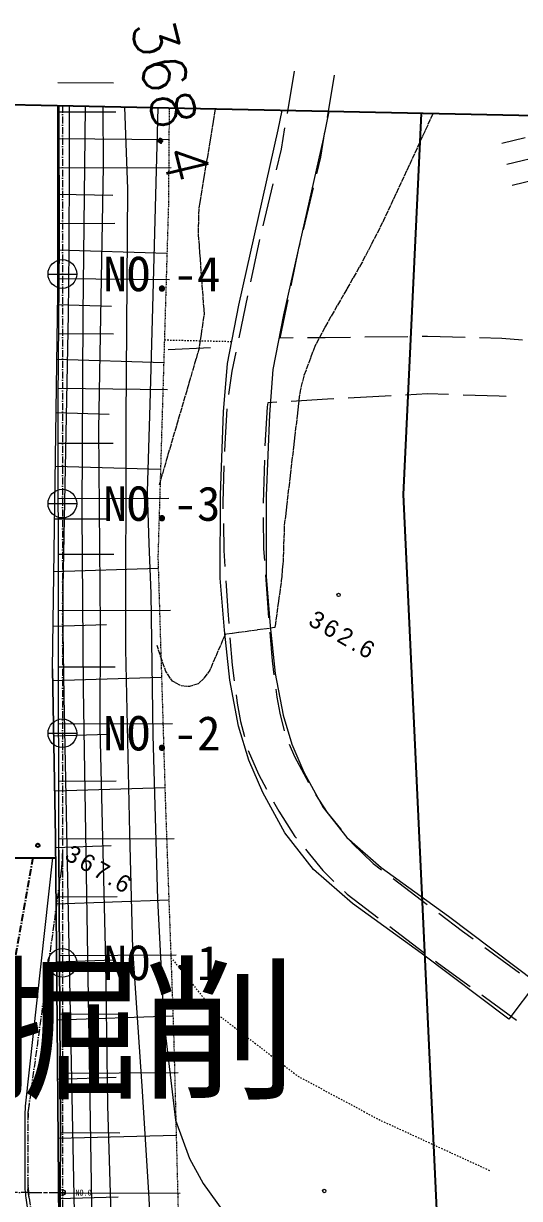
# Model space of a CAD drawing. Header units: millimetres. Extents: x 604133 to 1296463, y 247237 to 595748.
# Drawn here: x 1144360 to 1187629, y 445357 to 547699 of the extents above; entities that cross this region are included whole.
import ezdxf
from ezdxf.enums import TextEntityAlignment as Align

# ---------------------------------------------------------------- set-up
doc = ezdxf.new("R2010")
doc.units = ezdxf.units.MM
doc.header["$LTSCALE"] = 100
for name, pattern in [('561019', [1, 0.5, -0.5]), ('56201', [2.5, 1.25, -1.25]), ('57103', [5.5, 5, -0.5]), ('CENTER', [2, 1.25, -0.25, 0.25, -0.25]), ('SXF_一点短鎖線', [9.25, 6, -1.5, 0.25, -1.5]), ('SXF_一点鎖線', [18.5, 12, -1.5, 3.5, -1.5])]:
    doc.linetypes.add(name, pattern=pattern)
doc.layers.get('Defpoints').update_dxf_attribs({"color": 153})
for name, color, linetype, lineweight in [('D-BGD', 7, 'Continuous', 13), ('D-BMK', 2, 'SXF_一点短鎖線', 13), ('D-BMK-HTXT', 7, 'Continuous', 13), ('●予備設計_LP横断', 7, 'Continuous', 13)]:
    doc.layers.add(name, color=color, linetype=linetype, lineweight=lineweight)
doc.layers.add('D-WORK_1', color=11, linetype='Continuous', plot=False)
doc.styles.add('BIGFONT', font='txt', dxfattribs={"height": 0.2, "bigfont": 'BIGFONT'})
doc.styles.add('MS ゴシック', font='MS Gothic.ttf')
doc.styles.add('Style-WORKING', font='WORKING.shx')
doc.styles.add('ＭＳ ゴシック', font='MS Gothic.ttf')

# ---------------------------------------------------------------- blocks, each defined once
blk = doc.blocks.new('M7312')
at = {"layer": '●予備設計_LP横断', "linetype": 'Continuous', "lineweight": 20}
blk.add_circle((0, 0), 0.15, dxfattribs=at)
blk = doc.blocks.new('21311212131313131')
at = {"layer": 'D-BGD', "linetype": 'Continuous'}
for p, q in [((2498768.7753, -1190805.3501), (2497807.3468, -1187180.404)), ((2500582.1255, -1190325.116), (2500043.7222, -1188295.2356)), ((2567016.0604, -1191323.8393, 363305.9804), (2569157.9585, -1188246.3312, 363315.9804)), ((2571159.7802, -1191501.4357, 363311.9804), (2573300.8011, -1188423.4474, 363321.9804)), ((2496956.7825, -1191285.1871), (2496419.2564, -1189255.7869)), ((2561180.4963, -1199442.9745, 363182.9804), (2563383.8599, -1196409.3752, 363240.9804)), ((2565362.5616, -1199648.4029, 363219.9804), (2567565.048, -1196614.3234, 363275.9804)), ((2513976.9507, -1199133.1524, 363335.9804), (2514100.0387, -1202881.7192, 363347.9804)), ((2519153.3644, -1200481.4443, 363311.9804), (2519432.9711, -1204221.0721, 363289.9804)), ((2491331.7711, -1206031.4858, 363286.9804), (2495040.6072, -1206578.6511, 363318.9804)), ((2501190.9172, -1207672.3236, 363312.9804), (2504855.1605, -1208467.5463, 363261.9804)), ((2491054.2833, -1209528.8414, 363288.9804), (2494764.56, -1210073.3752, 363321.9804)), ((2510987.5053, -1209671.0881, 363268.9804), (2514325.8217, -1210301.5667, 363289.9804)), ((2514292.5785, -1209127.3692, 363310.9804), (2514325.8217, -1210301.5667, 363289.9804)), ((2519925.935, -1210451.0594, 363305.9804), (2519988.4422, -1211224.0231, 363309.9804)), ((2500909.5687, -1211189.2265, 363307.9804), (2504574.209, -1211985.8066, 363256.9804)), ((2505795.0387, -1212250.5607, 363239.9804), (2509480.4229, -1212946.773, 363261.9804)), ((2510708.3273, -1213177.7788, 363269.9804), (2514393.2313, -1213874.8682, 363291.9804)), ((2515528.0904, -1220004.7977, 362326.9804), (2515278.9798, -1216311.5056, 362924.9804)), ((2578741.0078, -1228122.2547), (2578471.0098, -1217828.1064)), ((2589153.9893, -1227905.91), (2588980.0297, -1217436.329)), ((2558332.3049, -1228646.5632), (2558102.6449, -1218591.1047)), ((2568482.7782, -1228389.1152), (2568217.3908, -1218211.4947)), ((2574104.4692, -1228476.905), (2573530.4916, -1218383.518)), ((2584400.5406, -1228177.3555), (2583921.8284, -1217888.0563)), ((2528694.2745, -1229328.369), (2528475.9497, -1219689.5296)), ((2538440.8701, -1229100.6317), (2538213.965, -1219331.6909)), ((2548312.7651, -1228873.0857), (2548086.8836, -1218956.5002)), ((2554168.2672, -1229107.2632), (2553676.3439, -1219503.6916)), ((2563999.2606, -1228778.0186), (2563440.788, -1218957.2862)), ((2497360.7234, -1230017.7909), (2497235.7059, -1220327.5508)), ((2499908.8813, -1229827.1183), (2499681.144, -1220080.5227)), ((2507048.428, -1229817.5478), (2507133.809, -1220292.0253)), ((2509542.0866, -1229639.9104), (2509429.8536, -1220036.3488)), ((2516567.5831, -1229700.7787), (2516651.1528, -1220377.3329)), ((2519096.1558, -1229534.7846), (2518999.8017, -1219985.5173)), ((2525888.9139, -1229637.5544), (2525971.1681, -1220460.8718)), ((2535064.658, -1229575.3176), (2534598.8151, -1220480.8989)), ((2544559.2819, -1229478.717), (2544073.5274, -1219995.5762)), ((2583919.1988, -1227992.8898), (2583834.5243, -1222816.3632)), ((2589641.8376, -1228026.8466), (2589400.3148, -1222835.6259)), ((2553311.3624, -1228759.4083), (2553192.8832, -1223769.5827)), ((2563393.968, -1228521.8089), (2563260.4421, -1223455.3439)), ((2569051.8649, -1228627.4618), (2568768.7524, -1223648.9319)), ((2573598.7356, -1228248.4821), (2573466.8741, -1223137.3266)), ((2579252.4481, -1228325.188), (2578989.3325, -1223231.4587)), ((2495035.5835, -1229940.987), (2494914.6077, -1225018.1969)), ((2504737.4887, -1229711.5853), (2504621.9557, -1224882.9778)), ((2514323.507, -1229589.7485), (2514269.3754, -1224794.7545)), ((2523879.2406, -1229439.9323), (2523775.6167, -1224652.0456)), ((2533545.2271, -1229213.6681), (2533439.2979, -1224367.5174)), ((2539812.3356, -1229543.1153), (2539574.0706, -1224882.6274)), ((2543358.8582, -1228988.4274), (2543246.654, -1224070.4393)), ((2549363.7745, -1229292.9901), (2549119.3551, -1224521.312)), ((2559083.1433, -1228924.5083), (2558821.1649, -1224086.5649)), ((2492478.612, -1230118.7032), (2492415.8586, -1225254.6231)), ((2502204.5757, -1229917.6694), (2502194.6666, -1225113.7287)), ((2511807.6474, -1229733.0642), (2511850.2432, -1225046.9212)), ((2521228.2485, -1229669.1666), (2521269.7045, -1225044.1345)), ((2530476.786, -1229606.436), (2530380.8888, -1225038.6607)), ((2559313.1878, -1228624.9163, 368279.9801), (2520094.582, -1229522.7416, 368369.9801)), ((2543549.0324, -1229517.7702), (2510807.5416, -1229739.8477))]:
    blk.add_line(p, q, dxfattribs=at)
at = {"layer": 'D-BGD', "linetype": '56201'}
blk.add_line((2514694.1051, -1220359.9504), (2514707.9436, -1214484.9282), dxfattribs=at)
at = {"layer": 'D-BGD', "color": 7, "linetype": 'Continuous', "lineweight": 13}
for p, q in [((2559312.0623, -1228330.6786), (2560339.3687, -1228309.2863)), ((2560339.3687, -1228309.2863), (2561359.996, -1228428.1815)), ((2581511.1205, -1230775.6312), (2582191.5387, -1230854.8947)), ((2582191.5387, -1230854.8947), (2582876.4096, -1230840.6332)), ((2588233.7598, -1230729.0736), (2588941.7771, -1230714.4927)), ((2589640.6214, -1230599.9594), (2588941.7771, -1230714.4927))]:
    blk.add_line(p, q, dxfattribs=at)
at = {"layer": 'D-BGD', "linetype": 'Continuous', "flags": 128}
for points, elevation in [([(2494508.8492, -1221343.228), (2511894.4015, -1221465.3369), (2520359.1792, -1221504.9173), (2527968.5657, -1221597.2222), (2532445.7319, -1221353.1393), (2536808.4766, -1221093.1593), (2549129.2999, -1220659.2159), (2563452.7876, -1219948.9995), (2574034.1357, -1219177.2831), (2582629.8652, -1217971.8071), (2585932.9745, -1216675.7279), (2588101.1732, -1215451.4996), (2590642.9994, -1213519.7782)], 362999.9804), ([(2647935.6245, -1211651.7796), (2646422.6477, -1212201.8261), (2639896.5704, -1215778.3885), (2636062.4205, -1218115.3211), (2634983.1068, -1218677.0433), (2633582.0225, -1219226.7818), (2631370.8878, -1219404.8909), (2624463.6251, -1219073.3538), (2618943.2065, -1219103.1535), (2615445.7887, -1219127.7418), (2603273.5427, -1219213.2275), (2599545.5534, -1219240.4168), (2596797.3862, -1219574.8494), (2588989.4326, -1220163.8881), (2580161.2271, -1220894.3864), (2567766.4064, -1222017.4454), (2557719.2279, -1222469.3855), (2541685.6935, -1223169.1697), (2521731.871, -1223556.0237), (2501613.974, -1223830.2565), (2494508.8492, -1224239.0872)], 363999.9803), ([(2648912.0097, -1214262.2991), (2646642.0878, -1214733.1368), (2644069.2242, -1216032.2464), (2636391.0573, -1220634.5878), (2635437.5482, -1221074.7938), (2633801.2626, -1221523.1352), (2631751.5891, -1221643.7093), (2624774.7082, -1221955.8035), (2615167.0334, -1221625.73), (2602103.3073, -1222192.2188), (2591938.0111, -1223376.3837), (2581457.7463, -1223909.3069), (2568931.1809, -1224340.0631), (2548618.9487, -1225242.0942), (2539735.9525, -1225425.0206), (2522610.0062, -1225908.6907), (2499690.3873, -1225996.6817), (2494508.8492, -1226109.1599)], 364999.9803), ([(2494508.8492, -1227699.175), (2512615.0099, -1227518.9752), (2529899.8451, -1227251.1112), (2545192.0398, -1226810.1323), (2590018.9231, -1225157.6586), (2593466.7902, -1225021.5815), (2594916.1597, -1224941.7511), (2597675.9605, -1224619.3873), (2601856.0888, -1224263.9964), (2607977.5078, -1223946.446), (2615644.4648, -1223706.5949), (2629067.253, -1223556.6974), (2632844.792, -1223484.8112), (2634623.6468, -1223329.9846), (2635580.4417, -1223089.9441), (2637728.4484, -1222179.5729), (2641510.7003, -1220118.6196), (2642214.0332, -1219714.7438), (2646999.0761, -1217344.3068)], 365999.9802), ([(2494508.8492, -1229087.89), (2499459.5651, -1228986.0459), (2507043.8392, -1228851.4161), (2512629.4108, -1228802.5618), (2536399.5492, -1228768.623), (2540180.1999, -1228697.3001), (2545956.1208, -1228488.1611), (2609704.4053, -1225883.6475), (2613975.3817, -1225720.4951), (2616249.2245, -1225661.0775), (2628263.3448, -1225591.6313), (2632317.4839, -1225530.9416), (2634371.7096, -1225408.2994), (2635231.9984, -1225284.1535), (2637359.5758, -1224633.9277), (2639911.355, -1223240.0529), (2642700.7661, -1221557.8726), (2645535.3296, -1220045.1952), (2648539.8083, -1218896.8649)], 366999.9802)]:
    blk.add_lwpolyline(points, dxfattribs=dict(at, elevation=elevation))
for points in [[(2494508.8492, -1206445.7357), (2496937.3692, -1206874.8444), (2512285.3207, -1210007.628), (2517085.0324, -1210836.1887), (2521009.2767, -1211066.9219), (2528079.0241, -1211193.2793), (2535106.948, -1211060.7529), (2539402.4639, -1210611.2043), (2543543.7272, -1210097.7327), (2547157.0473, -1209328.3064), (2549676.3494, -1208506.0523), (2552092.4907, -1207401.5965), (2555131.3864, -1205665.6069), (2557703.0926, -1203556.4365), (2560235.3016, -1200501.0727), (2564373.8616, -1194544.7182), (2569987.7942, -1186740.8883), (2573234.8388, -1189077.0603)], [(2573234.8388, -1189077.0603), (2567640.2612, -1196853.8646), (2563423.6345, -1202923.6678), (2560536.3446, -1206404.8279), (2557408.3102, -1208972.1292), (2553919.9386, -1210964.8158), (2551132.7468, -1212238.9372), (2548197.5945, -1213196.0717), (2544207.1344, -1214046.3272), (2539855.9354, -1214585.0968), (2535353.2817, -1215056.9151), (2528080.8158, -1215194.6546), (2520855.446, -1215065.1865), (2516625.3223, -1214816.3486), (2511545.476, -1213939.3153), (2496189.5468, -1210804.4445), (2494508.8492, -1210507.5084)], [(2646882.9721, -1221723.4766), (2641907.2356, -1224479.7372), (2640534.4395, -1225267.2693), (2639095.3444, -1226092.6092), (2637865.9019, -1226659.9283), (2636920.2729, -1226852.4996), (2633919.1306, -1227070.105), (2614895.3663, -1227321.9859), (2598798.9372, -1227763.8917), (2577698.008, -1228369.8252), (2558266.0011, -1228948.8574), (2543549.0324, -1229517.7702), (2510807.5416, -1229739.8477), (2494508.8492, -1230076.7386)], [(2543549.0324, -1229517.7702), (2558266.0011, -1228948.8574), (2577698.008, -1228369.8252), (2598798.9372, -1227763.8917), (2614895.3663, -1227321.9859), (2633919.1306, -1227070.105)], [(2494508.8492, -1230076.7386), (2510807.5416, -1229739.8477)]]:
    blk.add_lwpolyline(points, dxfattribs=at)
at = {"layer": 'D-BGD', "linetype": 'Continuous', "extrusion": (0.01557, 0.002974, 0.999874), "elevation": 398864.9039}
blk.add_lwpolyline([(2508102.7051, -1190329.7411), (2507994.0572, -1192114.9056), (2507983.1503, -1194075.56)], dxfattribs=at)
at = {"layer": 'D-BGD', "linetype": 'Continuous', "extrusion": (0.035334, 0.002918, 0.999371), "elevation": 448612.4477}
blk.add_lwpolyline([(-1393747.102, -2398087.8254), (-1394338.2655, -2398003.2104), (-1397478.1315, -2397721.1601)], dxfattribs=at)
at = {"layer": 'D-BGD', "linetype": '56201', "flags": 128}
blk.add_lwpolyline([(2568462.4992, -1218671.7272), (2573216.1335, -1214657.2612), (2578555.403, -1207403.0541), (2582206.0431, -1200224.2419), (2586430.9707, -1190494.8997)], dxfattribs=at)
at = {"layer": 'D-BGD', "linetype": 'Continuous', "extrusion": (-0.438748, 0.302604, 0.846127), "elevation": -1179370.7115}
blk.add_lwpolyline([(-471751.2716, 2553853.7863), (-474358.5876, 2553928.8358), (-475500.1156, 2553934.4645)], dxfattribs=at)
at = {"layer": 'D-BGD', "linetype": 'Continuous', "extrusion": (-0.390092, 0.26841, 0.880786), "elevation": -1002800.578}
blk.add_lwpolyline([(-470864.9438, 2632543.6304), (-471216.7101, 2632554.1898), (-474615.0043, 2632573.1966)], dxfattribs=at)
at = {"layer": 'D-BGD', "linetype": 'Continuous', "extrusion": (-0.028903, 0.003213, 0.999577), "elevation": 286670.0843}
blk.add_lwpolyline([(909082.5037, 2639929.7853), (912332.4872, 2640273.6554), (912809.4821, 2640342.4294)], dxfattribs=at)
at = {"layer": 'D-BGD', "linetype": 'Continuous', "extrusion": (0.109397, 0.00243, 0.993995), "elevation": 633800.1152}
blk.add_lwpolyline([(-1251126.6744, -2437045.9117), (-1252968.7621, -2436991.079), (-1254873.351, -2437091.6057)], dxfattribs=at)
at = {"layer": 'D-BGD', "linetype": '57103', "elevation": 362499.9804, "flags": 128}
for points in [[(2494508.8492, -1197346.5928), (2503901.1319, -1201459.5973), (2507631.0085, -1203280.3034), (2513221.4013, -1206346.3931), (2514989.9798, -1207224.5159)], [(2514989.9798, -1207224.5159), (2517600.639, -1208142.9509), (2518889.3431, -1208435.7417), (2530621.1852, -1209564.9914), (2533781.1399, -1209613.3119), (2535465.4935, -1209724.8226), (2539553.5187, -1210208.241), (2540231.8463, -1214525.2555), (2543383.1394, -1215803.4959), (2544093.8857, -1216294.0483), (2544592.1862, -1216781.1638), (2544835.4589, -1217555.0419), (2544794.7746, -1218274.9347), (2544390.4147, -1219038.5662), (2543577.7836, -1219625.4363), (2541335.7473, -1220441.0108)], [(2494508.8492, -1216351.0898), (2495806.4293, -1216525.1912), (2503141.61, -1217599.4436), (2505299.6232, -1217610.0011), (2512411.3606, -1216945.3581), (2515463.8365, -1217344.1144), (2527348.9191, -1220559.1611)]]:
    blk.add_lwpolyline(points, dxfattribs=at)
at = {"layer": 'D-BGD', "linetype": 'Continuous', "extrusion": (0.167684, -0.139691, 0.975894), "elevation": 952213.5013}
blk.add_lwpolyline([(715286.0387, -2593881.2096), (715615.6461, -2593899.5375), (719027.5585, -2593665.8567)], dxfattribs=at)
at = {"layer": 'D-BGD', "linetype": 'Continuous', "extrusion": (-0.973184, -0.031209, 0.2279), "elevation": -2326334.0506}
blk.add_lwpolyline([(1284097.7719, 917674.0396), (1286309.2958, 917681.2288), (1287847.3854, 917653.4991)], dxfattribs=at)
at = {"layer": 'D-BGD', "linetype": 'Continuous', "extrusion": (0.019973, 0.002028, 0.999798), "elevation": 411765.6777}
blk.add_lwpolyline([(-1458176.9481, -2411313.4358), (-1457290.7989, -2412955.273), (-1456243.9416, -2414451.4981), (-1456211.3301, -2414499.3989)], dxfattribs=at)
at = {"layer": 'D-BGD', "linetype": 'Continuous', "extrusion": (-0.901549, -0.070389, 0.426913), "elevation": -2031534.3775}
blk.add_lwpolyline([(1397927.0545, 1360810.3812), (1398495.9367, 1360807.0637), (1401676.6442, 1360826.9688)], dxfattribs=at)
at = {"layer": 'D-BGD', "linetype": 'Continuous', "extrusion": (0.001389, 0.016481, 0.999863), "elevation": 346826.6822}
blk.add_lwpolyline([(-2651128.1846, 993852.712), (-2651524.2005, 993447.2509), (-2652815.915, 992159.8226), (-2653653.9775, 991089.2978)], dxfattribs=at)
at = {"layer": 'D-BGD', "linetype": 'Continuous', "extrusion": (-0.054441, -0.311147, 0.948801), "elevation": 584307.5451}
blk.add_lwpolyline([(2666909.1261, -604867.9279), (2669159.1644, -604804.6114), (2670656.4903, -604867.9279)], dxfattribs=at)
at = {"layer": 'D-BGD', "linetype": 'Continuous', "extrusion": (0.264355, -0.55552, 0.788362), "elevation": 1631745.2619}
blk.add_lwpolyline([(1782886.7332, -1500812.8718), (1784058.5311, -1500840.5045), (1786623.1477, -1500582.0571)], dxfattribs=at)
at = {"layer": 'D-BGD', "linetype": 'Continuous', "extrusion": (-0.110471, -0.55759, 0.822733), "elevation": 695982.0552}
blk.add_lwpolyline([(2693205.0267, -368318.8548), (2693610.6048, -368327.651), (2696954.3499, -368290.7069)], dxfattribs=at)
at = {"layer": 'D-BGD', "linetype": '561019', "flags": 128}
for points in [[(2494508.8492, -1220362.731), (2502568.1938, -1220258.7543), (2502893.2618, -1220254.3025), (2505968.9706, -1220281.5844), (2533646.6748, -1220529.6704), (2555247.3327, -1219423.2209), (2574682.3776, -1218318.0141), (2575877.9982, -1218262.2975), (2607350.0318, -1216798.0533), (2630746.0107, -1217401.774), (2633752.1022, -1217183.4579), (2635812.956, -1216221.9558), (2646480.1569, -1210237.1016), (2669388.8157, -1210323.2366), (2671678.4637, -1210836.7904), (2674039.248, -1211855.5625), (2682867.6468, -1216539.2122), (2684403.4154, -1216795.1095), (2694508.8492, -1216382.4207)], [(2494508.8492, -1220362.731), (2502568.1938, -1220258.7543), (2502893.2618, -1220254.3025), (2505968.9706, -1220281.5844), (2533646.6748, -1220529.6704), (2553676.3439, -1219503.6916)]]:
    blk.add_lwpolyline(points, dxfattribs=at)
at = {"layer": 'D-BGD', "linetype": 'Continuous', "extrusion": (-0.053596, -0.3068, 0.950264), "elevation": 582793.0623}
blk.add_lwpolyline([(2667034.1814, -611580.7946), (2668927.7933, -611526.2105), (2670782.0334, -611606.4813)], dxfattribs=at)
at = {"layer": 'D-BGD', "linetype": 'Continuous', "extrusion": (-0.085575, 0.866444, 0.491885), "elevation": -1087762.0343}
blk.add_lwpolyline([(-2408655.5712, 1031449.9377), (-2411169.8764, 1031406.2927), (-2412399.2809, 1031286.8431)], dxfattribs=at)
at = {"layer": 'D-BGD', "linetype": 'Continuous', "extrusion": (0.245288, -0.517312, 0.819891), "elevation": 1550397.2079}
blk.add_lwpolyline([(1784978.768, -1586077.5944), (1787222.4356, -1586124.7544), (1788721.2246, -1585976.2878)], dxfattribs=at)
at = {"layer": 'D-BGD', "linetype": 'Continuous', "extrusion": (0.009022, -0.136397, 0.990613), "elevation": 547841.7044}
blk.add_lwpolyline([(2434554.7949, -1312330.7423), (2434911.4196, -1312404.3545), (2438272.9579, -1312769.6753), (2438277.4062, -1312770.132)], dxfattribs=at)
at = {"layer": 'D-BGD', "linetype": 'Continuous', "extrusion": (0.011907, -0.385835, 0.922491), "elevation": 832550.7144}
blk.add_lwpolyline([(2486413.1385, -1048628.1638), (2490139.9897, -1048783.5966), (2490159.7128, -1048783.5966)], dxfattribs=at)
at = {"layer": 'D-BGD', "linetype": 'Continuous', "extrusion": (0.013248, 0.051355, 0.998593), "elevation": 333944.3112}
blk.add_lwpolyline([(-2752374.019, 559555.6096), (-2754992.192, 558782.5517), (-2755954.0462, 558443.1605)], dxfattribs=at)
at = {"layer": 'D-BGD', "linetype": 'Continuous', "extrusion": (0.028004, -0.122991, 0.992013), "elevation": 580115.2017}
blk.add_lwpolyline([(2202833.4028, -1683948.7892), (2205678.8765, -1684345.1773), (2206550.053, -1684448.2383)], dxfattribs=at)
at = {"layer": 'D-BGD', "linetype": 'Continuous', "extrusion": (-0.082306, 0.844969, 0.528444), "elevation": -1043158.5793}
blk.add_lwpolyline([(-2410857.3457, 1076879.7721), (-2413234.0166, 1076838.5455), (-2414600.7165, 1076708.9765)], dxfattribs=at)
at = {"layer": 'D-BGD', "linetype": 'Continuous', "extrusion": (0.020725, 0.141056, 0.989785), "elevation": 240468.3533}
blk.add_lwpolyline([(-2665391.3741, 878782.6924), (-2667089.0964, 878852.8334), (-2669138.7859, 878803.7347)], dxfattribs=at)
at = {"layer": 'D-BGD', "linetype": 'Continuous', "extrusion": (0.01663, 0.064263, 0.997794), "elevation": 326343.2361}
blk.add_lwpolyline([(-2744525.675, 567482.7533), (-2747525.6361, 566834.9681), (-2748185.2916, 566669.2557)], dxfattribs=at)
at = {"layer": 'D-BGD', "linetype": 'Continuous', "extrusion": (0.012514, 0.05465, 0.998427), "elevation": 327847.6175}
blk.add_lwpolyline([(-2737897.3582, 638761.4312), (-2740172.1691, 638154.99), (-2741500.7396, 637726.9138)], dxfattribs=at)
at = {"layer": 'D-BGD', "linetype": 'Continuous', "extrusion": (0.025578, -0.098056, 0.994852), "elevation": 545146.3523}
blk.add_lwpolyline([(2146895.1267, -1769096.2087), (2149484.4947, -1769540.2712), (2150594.3733, -1769708.0282)], dxfattribs=at)
at = {"layer": 'D-BGD', "linetype": 'Continuous', "extrusion": (0.015433, -0.023379, 0.999608), "elevation": 430459.0763}
blk.add_lwpolyline([(1438408.8585, -2394189.3957), (1441067.3361, -2395974.2352), (1441535.0457, -2396259.8095)], dxfattribs=at)
at = {"layer": 'D-BGD', "linetype": 'Continuous', "extrusion": (0.000255967, -0.023368, 0.999727), "elevation": 397645.6547}
blk.add_lwpolyline([(2506476.232, -1248100.2156), (2492918.8731, -1248100.2156), (2480887.3164, -1248250.6941)], dxfattribs=at)
at = {"layer": 'D-BGD', "linetype": 'Continuous'}
for points in [[(2557957.9922, -1203249.083, 363193.9804), (2558198.2049, -1203047.6932, 363189.9804), (2559904.9429, -1201200.3316, 363149.9804), (2560446.4665, -1200454.7867, 363163.9804)], [(2554721.0939, -1210001.1509, 363225.9804), (2555540.2564, -1209527.3, 363279.9804), (2557706.8978, -1208068.5113, 363239.9804), (2557850.2647, -1207944.0689, 363236.9804)], [(2544895.7383, -1210012.4862, 362739.9804), (2545595.5004, -1209908.7657, 362679.9804), (2546984.6134, -1209620.3827, 363019.9804), (2548508.7187, -1209204.1127, 363083.9804)], [(2545479.6986, -1213462.7132, 362738.9804), (2546205.5642, -1213355.0421, 362679.9804), (2547802.2502, -1213020.6869, 363019.9804), (2549101.201, -1212665.8451, 363064.9804)], [(2658108.5483, -1220212.278, 368399.9801), (2649810.6115, -1220355.2356, 368349.9801), (2649396.2976, -1220424.8347, 368369.9801), (2649116.0549, -1220499.4271, 368379.9801), (2648653.7219, -1220656.7426, 368419.9801), (2639079.8998, -1225858.4267, 368259.9801), (2638011.3675, -1226310.9072, 368279.9801), (2636864.0818, -1226594.8709, 368299.9801), (2622041.867, -1227201.9312, 368509.9801), (2603420.9703, -1227667.5166, 368489.9801), (2583046.0721, -1228005.1242, 368469.9801), (2559313.1878, -1228624.9163, 368279.9801), (2520094.582, -1229522.7416, 368369.9801), (2506538.0364, -1229671.2376, 368369.9801), (2494508.8492, -1229953.4497, 368366.4635)], [(2559313.1878, -1228624.9163, 368279.9801), (2583046.0721, -1228005.1242, 368469.9801), (2603420.9703, -1227667.5166, 368489.9801), (2622041.867, -1227201.9312, 368509.9801), (2636864.0818, -1226594.8709, 368299.9801)]]:
    blk.add_polyline3d(points, dxfattribs=at)
at = {"layer": 'D-BMK', "linetype": 'SXF_一点鎖線', "lineweight": 13}
blk.add_line((2589189.5631, -1230709.1702), (2589127.1057, -1227709.8205), dxfattribs=at)
at = {"layer": 'D-BMK', "color": 4, "linetype": 'CENTER', "lineweight": 25, "ltscale": 5}
blk.add_line((2560030.7948, -1230892.6526), (2582263.9473, -1234354.1456), dxfattribs=at)
at = {"layer": 'D-BMK', "linetype": 'SXF_一点短鎖線', "flags": 128}
blk.add_lwpolyline([(2494508.8492, -1229680.1181), (2694508.8492, -1225515.3877)], dxfattribs=at)
blk.add_lwpolyline([(2559312.0623, -1228330.6786, -0.0342108846), (2561359.996, -1228428.1815), (2581511.1205, -1230775.6312, 0.0342108846), (2582876.4096, -1230840.6332), (2588233.7598, -1230729.0736, 0.0353635146), (2589640.6214, -1230599.9594), (2609251.431, -1227390.5767, -0.0353635146), (2610658.2925, -1227261.4625)], format="xyb", dxfattribs=at)
at = {"layer": 'D-BMK'}
blk.add_lwpolyline([(2589189.5631, -1230709.1702), (2589872.5778, -1263509.1193, -0.0787115282), (2585621.508, -1294509.7547), (2564331.8799, -1364983.0527, 0.1746478122), (2565273.3415, -1382923.0775, 0.1746478122)], format="xyb", dxfattribs=at)
at = {"layer": 'D-BMK-HTXT', "color": 7, "linetype": 'Continuous', "lineweight": 13}
for p, q in [((2569157.4644, -1229375.9323, 329092.9815), (2569105.4166, -1226876.4742, -329092.9815)), ((2529166.1341, -1230208.6979, 329092.9815), (2529114.0863, -1227709.2397, -329092.9815)), ((2549161.7993, -1229792.3151, 329092.9815), (2549109.7514, -1227292.8569, -329092.9815)), ((2589132.3105, -1227959.7663, 65818.5963), (2589121.9009, -1227459.8747, -65818.5963)), ((2509170.4689, -1230625.0806, 329092.9815), (2509118.4211, -1228125.6225, -329092.9815))]:
    blk.add_line(p, q, dxfattribs=at)
for centre, radius in [((2569131.4405, -1228126.2032, 0), 1250), ((2529140.1102, -1228958.9688, 0), 1250), ((2549135.7753, -1228542.586, 0), 1250), ((2589127.1057, -1227709.8205, 0), 250), ((2509144.445, -1229375.3516, 0), 1250)]:
    blk.add_circle(centre, radius, dxfattribs=at)
at = {"layer": 'Defpoints', "ltscale": 1500}
blk.add_line((2560072.5161, -1232896.2052), (2559989.2487, -1228897.5083), dxfattribs=at)
at = {"layer": 'Defpoints'}
blk.add_lwpolyline([(2494508.8492, -1382923.0775), (2694508.8492, -1382923.0775), (2694508.8492, -1082923.0775), (2494508.8492, -1082923.0775)], close=True, dxfattribs=at)
at = {"layer": 'Defpoints', "linetype": 'Continuous', "flags": 128}
blk.add_lwpolyline([(2494508.8492, -1198369.2254), (2527728.8742, -1199242.0985), (2694508.8492, -1187988.3985)], dxfattribs=at)
at = {"layer": 'Defpoints', "ltscale": 1500}
blk.add_circle((2558941.1615, -1230479.0244, 367607.9801), 150, dxfattribs=at)
at = {"layer": 'D-BGD', "linetype": 'Continuous', "lineweight": 20, "xscale": 1000, "yscale": 1000, "zscale": 1000, "rotation": 61.30205960440028}
for p in [(2536585.8463, -1204708.6361, 362596.9804), (2588517.401, -1204876.3548, 362612.9804), (2558940.2843, -1230478.5442, 367607.9801)]:
    blk.add_blockref('M7312', p, dxfattribs=at)
at = {"layer": 'D-BGD', "linetype": 'Continuous', "style": 'BIGFONT'}
blk.add_text('368.4', height=3749.9998, rotation=14.862356431, dxfattribs=at).set_placement((2487311.4062, -1223906.6635))
at = {"layer": 'D-BGD', "linetype": 'Continuous', "char_height": 1499.999919, "attachment_point": 7, "rotation": 61.302059604, "line_spacing_factor": 0.722892, "style": 'Style-WORKING'}
for s, insert in [('\\T1.287;362.6', (2539227.5398, -1207400.4545)), ('\\T1.287;367.6', (2560079.2633, -1228231.4472, 367607.9801))]:
    blk.add_mtext(s, dxfattribs=dict(at, insert=insert))
at = {"layer": 'D-BMK-HTXT', "color": 7, "style": 'ＭＳ ゴシック'}
for s, height, rotation, p in [('NO.-1', 3000, 91.192934945, (2570556.5311, -1224513.2637)), ('NO.-4', 3000, 91.192934945, (2510569.5356, -1225762.412)), ('NO.-3', 3000, 91.192934945, (2530565.2008, -1225346.0293)), ('NO.-2', 3000, 91.192934945, (2550560.8659, -1224929.6465)), ('NO.0', 525, 91.19293497, (2589376.4965, -1226569.471))]:
    blk.add_text(s, height=height, rotation=rotation, dxfattribs=at).set_placement(p)

msp = doc.modelspace()

# ---------------------------------------------------------------- linework, layer by layer
at = {"layer": 'D-BGD', "color": 6, "ltscale": 1500, "elevation": 354000, "flags": 128}
msp.add_lwpolyline([(1146885.9, 475035), (1144522.1, 453402.6, 0.02634359), (1144466.7, 452351), (1144466.7, 446834.7, 0.03536351), (1144566.5, 445425.5), (1147366.9, 425752.1, -0.03536351), (1147466.7, 424342.9), (1147466.7, 338981)], format="xyb", dxfattribs=at)

# ---------------------------------------------------------------- block references
at = {"layer": 'D-BGD', "rotation": 268.807065034117}
msp.add_blockref('21311212131313131', (2429100.2, 3008884.8, 354000), dxfattribs=at)

# ---------------------------------------------------------------- texts
at = {"layer": 'D-WORK_1', "style": 'MS ゴシック'}
msp.add_text('ニ次掘削', height=10000, dxfattribs=at).set_placement((1140956.6, 452074.5, 354000), align=Align.BOTTOM_CENTER)

doc.saveas('drawing.dxf')
